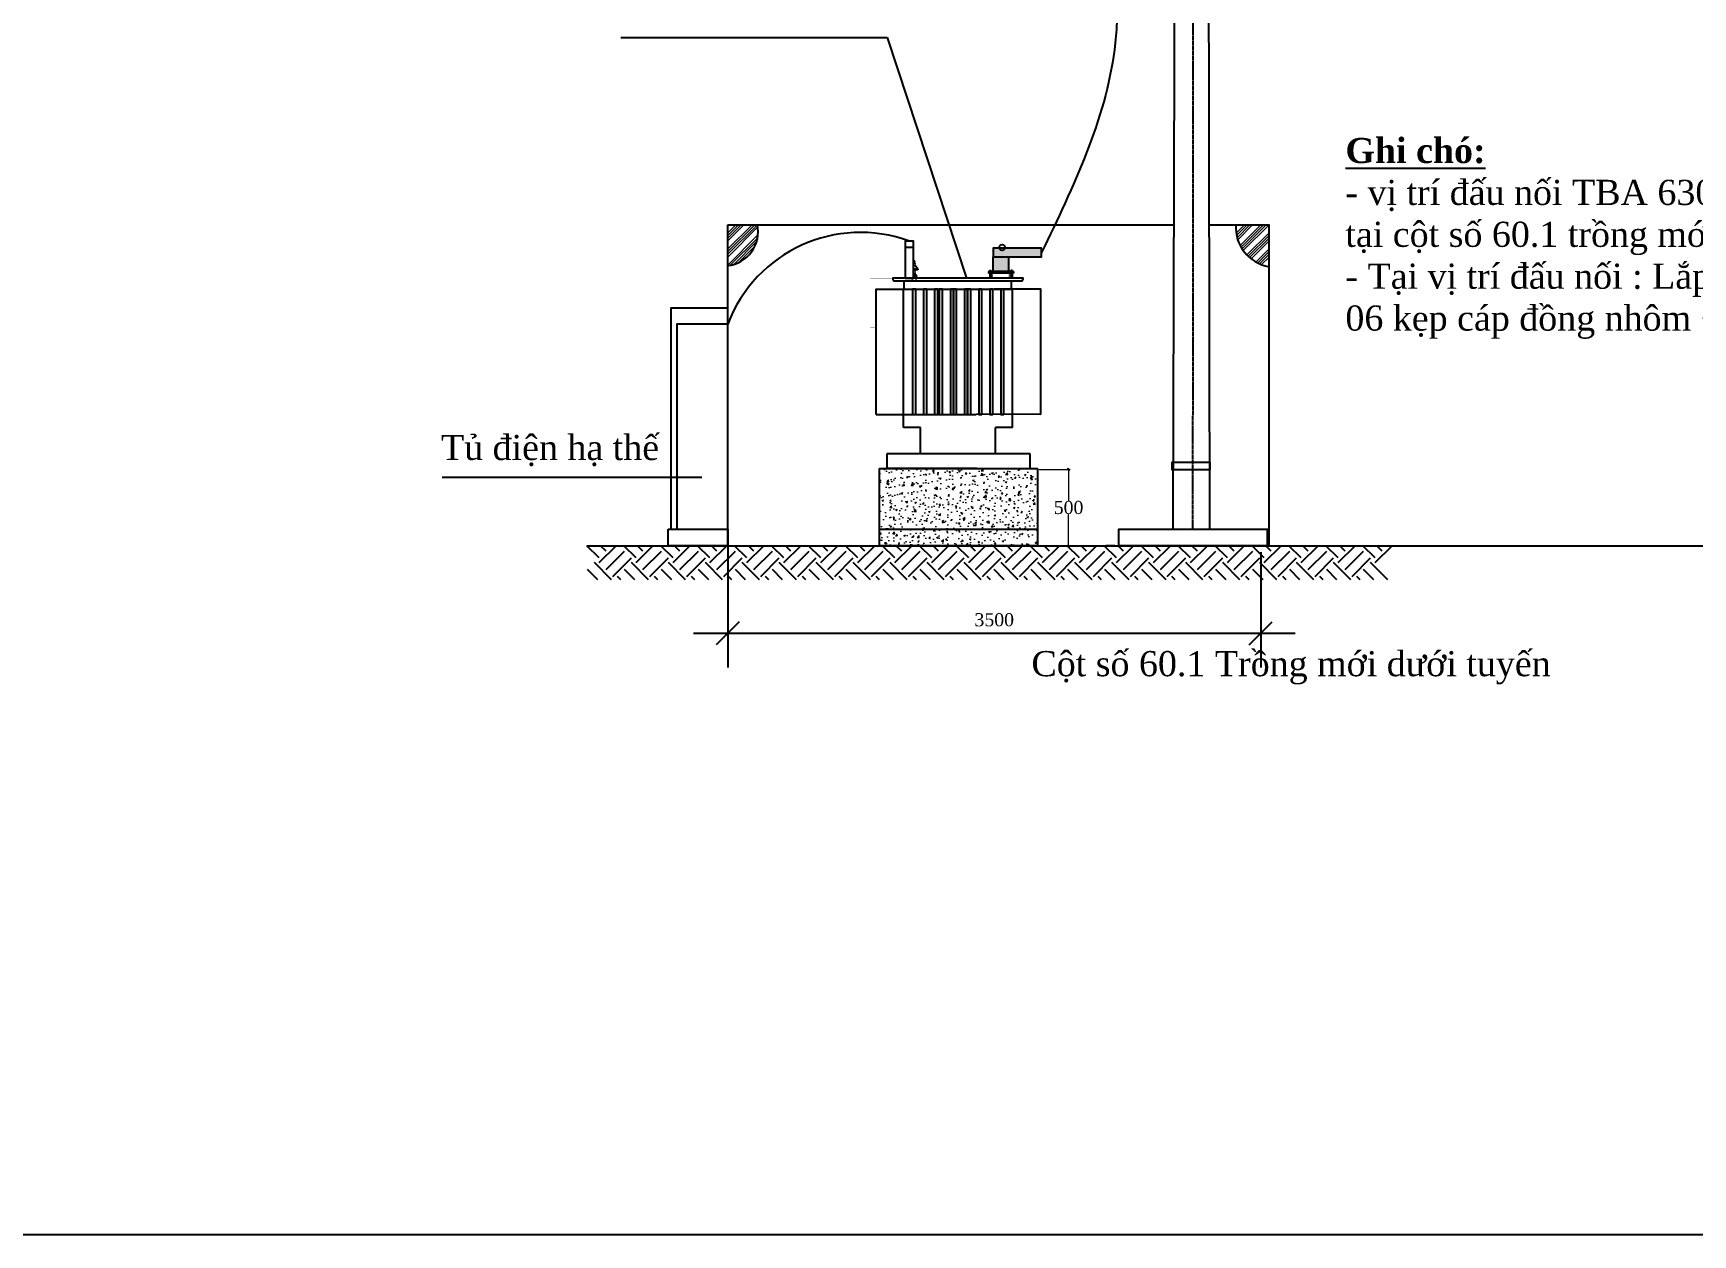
# Model space of a CAD drawing. Header units: inches. Extents: x -246336 to 136055, y -106871 to 69513.
# Drawn here: x -188816 to -177918, y -24202 to -16312 of the extents above; entities that cross this region are included whole.
import ezdxf

# ---------------------------------------------------------------- set-up
doc = ezdxf.new("R2010")
doc.units = ezdxf.units.IN
doc.header["$MEASUREMENT"] = 0
doc.linetypes.add('DASHDOTX2', pattern=[2, 1, -0.5, 0, -0.5])
doc.layers.add('XA-TT1', color=7, linetype='Continuous')
doc.layers.add('XA-TT2', color=7, linetype='Continuous')
doc.styles.get("Standard").update_dxf_attribs({"font": 'VNTIME_0.TTF', "height": 86})
doc.styles.add('VIET25', font='VNTIME_0.TTF', dxfattribs={"height": 2.5})
doc.dimstyles.get("Standard").update_dxf_attribs({"dimtxt": 0.18, "dimasz": 15, "dimexe": 10, "dimexo": 10, "dimgap": 0.09, "dimtad": 0, "dimtih": 1, "dimtoh": 1, "dimdec": 0, "dimzin": 0, "dimdsep": 32, "dimtxsty": 'Standard', "dimblk": 'OBLIQUE', "dimcen": 15, "dimdle": 10, "dimclrd": 3, "dimclre": 3, "dimclrt": 3, "dimadec": 0, "dimazin": 0, "dimtfac": 1, "dimtdec": 0, "dimtofl": 0, "dimtmove": 0, "dimatfit": 3, "dimldrblk": 'OPEN30', "dimfxl": 1, "dimtolj": 1, "dimtzin": 0, "dimlwd": 0, "dimlwe": 0, "dimarcsym": 0})
doc.dimstyles.new('TAM', dxfattribs={"dimscale": 75, "dimtxt": 2, "dimasz": 2, "dimexe": 3, "dimexo": 2, "dimgap": 1, "dimtad": 0, "dimtoh": 1, "dimdec": 0, "dimdsep": 46, "dimtxsty": 'Standard', "dimblk1": 'OBLIQUE', "dimblk2": 'OBLIQUE', "dimsah": 1, "dimcen": -1, "dimdle": 3, "dimclrd": 251, "dimclre": 251, "dimadec": 0, "dimazin": 0, "dimtfac": 1, "dimtdec": 0, "dimtmove": 0, "dimatfit": 3, "dimldrblk": 'OBLIQUE', "dimfxl": 1, "dimtvp": 1, "dimtolj": 1, "dimtzin": 0, "dimarcsym": 0})

# ---------------------------------------------------------------- blocks, each defined once
blk = doc.blocks.new('_OBLIQUE')
at = {"color": 0, "linetype": 'ByBlock'}
blk.add_line((-0.5, -0.5), (0.5, 0.5), dxfattribs=at)
blk = doc.blocks.new('*D138')
at = {"color": 251, "lineweight": -2}
for p, q in [((-184255, -19684), (-184255, -20478)), ((-180755, -19720), (-180755, -20478)), ((-180530, -20253), (-184480, -20253))]:
    blk.add_line(p, q, dxfattribs=at)
at = {"layer": 'Defpoints', "color": 0}
for p in [(-184255, -19534), (-180755, -19570), (-184255, -20253)]:
    blk.add_point(p, dxfattribs=at)
at = {"color": 251, "lineweight": -2, "xscale": 150, "yscale": 150, "zscale": 150, "rotation": 180}
blk.add_blockref('_OBLIQUE', (-184255, -20253), dxfattribs=at)
at = {"color": 251, "lineweight": -2, "xscale": 150, "yscale": 150, "zscale": 150}
blk.add_blockref('_OBLIQUE', (-180755, -20253), dxfattribs=at)
at = {"color": 0, "insert": (-182505, -20164), "char_height": 86, "attachment_point": 5}
blk.add_mtext('\\A1;3500', dxfattribs=at)
blk = doc.blocks.new('*D137')
at = {"color": 3, "lineweight": 0}
for p, q in [((-182211, -19178), (-182007, -19178)), ((-182017, -19168), (-182017, -19383)), ((-182017, -19687), (-182017, -19472)), ((-182211, -19677), (-182007, -19677))]:
    blk.add_line(p, q, dxfattribs=at)
at = {"layer": 'Defpoints', "color": 0}
for p in [(-182221, -19178), (-182221, -19677), (-182017, -19677)]:
    blk.add_point(p, dxfattribs=at)
at = {"color": 3, "lineweight": 0, "xscale": 15, "yscale": 15, "zscale": 15}
for p, rotation in [((-182017, -19178), 90), ((-182017, -19677), 270)]:
    blk.add_blockref('_OBLIQUE', p, dxfattribs=dict(at, rotation=rotation))
at = {"color": 3, "insert": (-182017, -19427), "char_height": 86, "attachment_point": 5}
blk.add_mtext('\\A1;500', dxfattribs=at)
blk = doc.blocks.new('_Open30')
at = {"color": 0, "linetype": 'ByBlock', "lineweight": -2}
for p, q in [((-1, 0.27), (0, 0)), ((0, 0), (-1, -0.27)), ((0, 0), (-1, 0))]:
    blk.add_line(p, q, dxfattribs=at)

msp = doc.modelspace()

# ---------------------------------------------------------------- hatches: boundary and pattern name
at = {"lineweight": 0}
h = msp.add_hatch(dxfattribs=at)
h.set_pattern_fill('ANSI34', color=8, scale=100, style=0)
h.set_pattern_definition([(45, (-149005.115, -51103.6), (-53.03301, 53.03301), []), (45, (-148987.44, -51103.6), (-53.03301, 53.03301), []), (45, (-148969.76, -51103.6), (-53.03301, 53.03301), []), (45, (-148952.08, -51103.6), (-53.03301, 53.03301), [])])
h.paths.add_polyline_path([(-184254.953, -17838.309, 0.443074472), (-184060.445, -17569.45), (-184254.953, -17569.45)])
h = msp.add_hatch(dxfattribs=at)
h.set_pattern_fill('ANSI34', color=8, scale=100, style=0)
h.set_pattern_definition([(45, (-148950.785, -51103.42), (-53.03301, 53.03301), []), (45, (-148933.11, -51103.42), (-53.03301, 53.03301), []), (45, (-148915.43, -51103.42), (-53.03301, 53.03301), []), (45, (-148897.75, -51103.42), (-53.03301, 53.03301), [])])
h.paths.add_polyline_path([(-180700.623, -17569.271), (-180918.435, -17569.271, 0.385751346), (-180700.623, -17845.341)])
h = msp.add_hatch(color=256)
h.paths.add_polyline_path([(-182410.583, -17781.056), (-182512.492, -17781.056), (-182512.492, -17876.594), (-182410.583, -17876.594)])
h.paths.add_polyline_path([(-182193.971, -17781.056), (-182193.971, -17724.183), (-182433.902, -17724.183, -0.758373273), (-182471.443, -17724.183), (-182512.492, -17724.183), (-182512.492, -17781.056)])
at = {"lineweight": 5}
h = msp.add_hatch(dxfattribs=at)
h.set_pattern_fill('AR-CONC', color=8, scale=15, style=0)
h.set_pattern_definition([(50, (-157916.97, -50235.04), (107.58903, -9.41282), [11.25, -123.75]), (355, (-157916.97, -50235.04), (-20.8127, 112.82882), [9, -99]), (100.4514, (-157908.01, -50235.82), (86.7764, 103.41593), [9.56103, -105.17132]), (46.1842, (-157916.97, -50205.04), (160.08616, -24.82785), [16.875, -185.625]), (96.6356, (-157903.63, -50207.1), (140.1994, 146.1177), [14.34154, -157.75695]), (351.1842, (-157916.97, -50205.04), (140.1993, 146.1178), [13.5, -148.5]), (21, (-157901.97, -50212.54), (89.53606, -60.39283), [11.25, -123.75]), (326, (-157901.97, -50212.54), (36.4973, 108.7725), [9, -99]), (71.4514, (-157894.51, -50217.57), (126.0334, 48.37957), [9.56103, -105.17132]), (37.5, (-157916.973, -50235.038), (1.82398, 49.934078), [0, -97.8, 0, -100.5, 0, -99.375]), (7.5, (-157916.973, -50235.04), (39.46043, 59.16176), [0, -57.3, 0, -95.55, 0, -37.875]), (327.5, (-157950.423, -50235.04), (80.073365, -3.38323), [0, -37.5, 0, -117, 0, -155.25]), (317.5, (-157965.42, -50235.04), (87.47793, 15.01575), [0, -48.75, 0, -77.7, 0, -110.25])])
h.paths.add_polyline_path([(-182220.783, -19677.129), (-182220.783, -19169.623), (-183260.135, -19169.623), (-183260.135, -19677.129)])

# ---------------------------------------------------------------- linework, layer by layer
at = {"color": 3}
for p, q in [((-184254.953, -17569.623), (-182389.867, -17569.623)), ((-184254.953, -19677.129), (-184254.953, -17569.623)), ((-182389.867, -17569.623), (-181325.287, -17571.179)), ((-181094.888, -17569.623), (-180700.002, -17569.623)), ((-180700.623, -19677.129), (-180700.002, -17569.623)), ((-185099.743, -19757.966), (-185180.581, -19677.129)), ((-185054.241, -19712.464), (-185089.576, -19677.129)), ((-184857.064, -19757.966), (-184937.902, -19677.129)), ((-184811.562, -19712.464), (-184846.897, -19677.129)), ((-184614.385, -19757.966), (-184695.223, -19677.129)), ((-184568.883, -19712.464), (-184604.218, -19677.129)), ((-184371.706, -19757.966), (-184452.544, -19677.129)), ((-184326.204, -19712.464), (-184361.539, -19677.129)), ((-184129.027, -19757.966), (-184209.865, -19677.129)), ((-184129.027, -19757.966), (-184209.865, -19677.129)), ((-184083.525, -19712.464), (-184118.86, -19677.129)), ((-183886.348, -19757.966), (-183967.186, -19677.129)), ((-183840.846, -19712.464), (-183876.181, -19677.129)), ((-183643.669, -19757.966), (-183724.507, -19677.129)), ((-183598.167, -19712.464), (-183633.502, -19677.129)), ((-183400.99, -19757.966), (-183481.828, -19677.129)), ((-183355.487, -19712.464), (-183390.823, -19677.129)), ((-183158.311, -19757.966), (-183239.149, -19677.129)), ((-183112.808, -19712.464), (-183148.144, -19677.129)), ((-182915.632, -19757.966), (-182996.469, -19677.129)), ((-182870.129, -19712.464), (-182905.465, -19677.129)), ((-182627.45, -19712.464), (-182662.786, -19677.129)), ((-182430.274, -19757.966), (-182511.111, -19677.129)), ((-182430.274, -19757.966), (-182511.111, -19677.129)), ((-182384.771, -19712.464), (-182420.107, -19677.129)), ((-182384.771, -19712.464), (-182420.107, -19677.129)), ((-182187.595, -19757.966), (-182268.432, -19677.129)), ((-182142.092, -19712.464), (-182177.428, -19677.129)), ((-181944.916, -19757.966), (-182025.753, -19677.129)), ((-181899.413, -19712.464), (-181934.749, -19677.129)), ((-181702.236, -19757.966), (-181783.074, -19677.129)), ((-181656.734, -19712.464), (-181692.07, -19677.129)), ((-181459.557, -19757.966), (-181540.395, -19677.129)), ((-181414.055, -19712.464), (-181449.391, -19677.129)), ((-181216.878, -19757.966), (-181297.716, -19677.129)), ((-181171.376, -19712.464), (-181206.712, -19677.129)), ((-180928.697, -19712.464), (-180964.032, -19677.129)), ((-180731.52, -19757.966), (-180812.358, -19677.129)), ((-180731.52, -19757.966), (-180812.358, -19677.129)), ((-180686.018, -19712.464), (-180721.353, -19677.129)), ((-180686.018, -19712.464), (-180721.353, -19677.129)), ((-180488.841, -19757.966), (-180569.679, -19677.129)), ((-180443.339, -19712.464), (-180478.674, -19677.129)), ((-180200.66, -19712.464), (-180235.995, -19677.129)), ((-180003.483, -19757.966), (-180084.321, -19677.129)), ((-179957.981, -19712.464), (-179993.316, -19677.129))]:
    msp.add_line(p, q, dxfattribs=at)
for p, q in [((-184254.953, -19569.623), (-184254.953, -17569.623)), ((-180700.002, -19054.409), (-180700.002, -17569.002)), ((-183034.228, -17720.283), (-183088.883, -17720.283)), ((-183034.228, -17809.761), (-183031.561, -17809.761)), ((-183024.821, -17818.111), (-183034.228, -17818.111)), ((-183034.228, -17837.882), (-183024.821, -17837.882)), ((-183006.553, -17861.244), (-183034.228, -17861.244)), ((-183006.553, -17865.363), (-183034.228, -17865.363)), ((-183024.821, -17818.111), (-183031.561, -17809.761)), ((-183006.553, -17861.244), (-183024.821, -17837.882)), ((-182536.642, -17873.136), (-182535.225, -17872.535)), ((-182535.225, -17872.535), (-182525.7, -17872.535)), ((-182533.553, -17870.626), (-182533.185, -17870.258)), ((-182533.553, -17870.626), (-182533.553, -17872.535)), ((-182533.553, -17870.626), (-182527.373, -17870.626)), ((-182533.185, -17870.258), (-182527.74, -17870.258)), ((-182527.373, -17870.626), (-182527.74, -17870.258)), ((-182527.373, -17870.626), (-182527.373, -17872.535)), ((-182524.284, -17873.136), (-182525.7, -17872.535)), ((-182397.434, -17873.136), (-182396.017, -17872.535)), ((-182386.492, -17872.535), (-182396.017, -17872.535)), ((-182394.345, -17870.626), (-182393.978, -17870.258)), ((-182394.345, -17870.626), (-182394.345, -17872.535)), ((-182388.165, -17870.626), (-182394.345, -17870.626)), ((-182388.532, -17870.258), (-182393.978, -17870.258)), ((-182388.165, -17870.626), (-182388.532, -17870.258)), ((-182388.165, -17870.626), (-182388.165, -17872.535)), ((-182385.076, -17873.136), (-182386.492, -17872.535)), ((-183095.867, -17993.821), (-183095.867, -17938.842)), ((-183024.821, -17920.763), (-183060.357, -17920.763)), ((-183015.133, -17903.096), (-183034.228, -17903.096)), ((-183015.133, -17907.214), (-183034.228, -17907.214)), ((-183022.367, -17901.713), (-183021.801, -17901.472)), ((-183022.367, -17903.096), (-183022.367, -17901.713)), ((-183017.424, -17903.096), (-183022.367, -17903.096)), ((-183017.424, -17907.214), (-183022.367, -17907.214)), ((-183022.367, -17907.214), (-183022.367, -17908.597)), ((-183022.367, -17908.597), (-183021.801, -17908.837)), ((-183017.99, -17901.472), (-183021.801, -17901.472)), ((-183017.99, -17908.837), (-183021.801, -17908.837)), ((-183021.132, -17900.708), (-183020.985, -17900.561)), ((-183018.659, -17900.708), (-183021.132, -17900.708)), ((-183021.132, -17900.708), (-183021.132, -17901.472)), ((-183021.132, -17908.837), (-183021.132, -17920.763)), ((-183021.13, -17903.096), (-183021.13, -17901.713)), ((-183021.13, -17907.214), (-183021.13, -17908.597)), ((-183018.806, -17900.561), (-183020.985, -17900.561)), ((-183018.659, -17900.708), (-183018.806, -17900.561)), ((-183018.659, -17900.708), (-183018.659, -17901.472)), ((-183018.659, -17903.096), (-183018.659, -17901.713)), ((-183018.659, -17907.214), (-183018.659, -17908.597)), ((-183018.659, -17907.214), (-183018.659, -17908.597)), ((-183018.659, -17908.837), (-183018.659, -17920.763)), ((-183017.424, -17901.713), (-183017.99, -17901.472)), ((-183017.424, -17908.597), (-183017.99, -17908.837)), ((-183017.424, -17903.096), (-183017.424, -17901.713)), ((-183017.424, -17907.214), (-183017.424, -17908.597)), ((-183015.133, -17903.096), (-183015.133, -17907.214)), ((-182542.369, -17876.594), (-182542.369, -17886.89)), ((-182542.369, -17876.594), (-182542.369, -17886.89)), ((-182379.349, -17876.594), (-182542.369, -17876.594)), ((-182379.349, -17886.89), (-182542.369, -17886.89)), ((-182536.642, -17876.594), (-182536.642, -17873.136)), ((-182536.642, -17876.594), (-182524.284, -17876.594)), ((-182536.642, -17886.89), (-182524.284, -17886.89)), ((-182536.642, -17886.89), (-182536.642, -17890.347)), ((-182536.642, -17890.347), (-182535.225, -17890.949)), ((-182535.225, -17890.949), (-182525.7, -17890.949)), ((-182533.553, -17876.594), (-182533.553, -17873.136)), ((-182533.553, -17886.89), (-182533.553, -17890.347)), ((-182533.553, -17886.89), (-182533.553, -17890.347)), ((-182533.553, -17890.949), (-182533.553, -17920.763)), ((-182527.375, -17876.594), (-182527.375, -17873.136)), ((-182527.375, -17886.89), (-182527.375, -17890.347)), ((-182527.373, -17890.949), (-182527.373, -17920.763)), ((-182524.284, -17890.347), (-182525.7, -17890.949)), ((-182524.284, -17876.594), (-182524.284, -17873.136)), ((-182524.284, -17886.89), (-182524.284, -17890.347)), ((-182397.434, -17876.594), (-182397.434, -17873.136)), ((-182385.076, -17876.594), (-182397.434, -17876.594)), ((-182397.434, -17886.89), (-182397.434, -17890.347)), ((-182385.076, -17886.89), (-182397.434, -17886.89)), ((-182397.434, -17890.347), (-182396.017, -17890.949)), ((-182386.492, -17890.949), (-182396.017, -17890.949)), ((-182394.345, -17890.949), (-182394.345, -17920.763)), ((-182394.342, -17876.594), (-182394.342, -17873.136)), ((-182394.342, -17886.89), (-182394.342, -17890.347)), ((-182390.639, -17993.821), (-182390.639, -17938.842)), ((-182388.165, -17876.594), (-182388.165, -17873.136)), ((-182388.165, -17886.89), (-182388.165, -17890.347)), ((-182388.165, -17886.89), (-182388.165, -17890.347)), ((-182388.165, -17890.949), (-182388.165, -17920.763)), ((-182385.076, -17890.347), (-182386.492, -17890.949)), ((-182385.076, -17876.594), (-182385.076, -17873.136)), ((-182385.076, -17886.89), (-182385.076, -17890.347)), ((-182379.349, -17876.594), (-182379.349, -17886.89)), ((-183100.44, -18901.318), (-183100.44, -17993.821)), ((-182386.066, -18901.318), (-182386.066, -17993.821)), ((-182199.663, -18815.667), (-182620.951, -18813.719)), ((-182989.362, -18901.318), (-183100.44, -18901.318)), ((-182989.362, -19073.067), (-182989.362, -18901.318)), ((-182497.144, -19073.067), (-182497.144, -18901.318)), ((-182386.066, -18901.318), (-182497.144, -18901.318)), ((-183211.105, -19169.592), (-182269.813, -19169.592)), ((-182497.144, -19073.067), (-182620.184, -19073.067))]:
    msp.add_line(p, q)
at = {"linetype": 'DASHDOTX2', "ltscale": 5}
for p, q in [((-183024.821, -17837.882), (-183024.821, -17818.111)), ((-183024.821, -17903.096), (-183024.821, -17865.363)), ((-183024.821, -17920.763), (-183024.821, -17907.214)), ((-182518.149, -17920.763), (-182518.149, -17886.89)), ((-182403.569, -17920.763), (-182403.569, -17886.89))]:
    msp.add_line(p, q, dxfattribs=at)
at = {"linetype": 'DASHDOTX2', "ltscale": 0.5}
for p, q in [((-183042.589, -17932.156), (-183042.589, -17920.763)), ((-183019.895, -17896.412), (-183019.895, -17930.086))]:
    msp.add_line(p, q, dxfattribs=at)
at = {"color": 1}
for p, q in [((-183260.135, -19169.56), (-182220.783, -19169.623)), ((-183260.135, -19169.56), (-183260.135, -19677.066)), ((-182220.783, -19169.623), (-182220.783, -19677.066)), ((-183260.135, -19569.569), (-182220.783, -19569.623)), ((-183260.135, -19677.066), (-182220.783, -19677.066))]:
    msp.add_line(p, q, dxfattribs=at)
for points in [[(-189379.825, -10175.666), (-168851.796, -10175.666), (-168851.796, -24201.96), (-189379.825, -24201.96)], [(-183034.228, -17920.763), (-183034.228, -17677.8), (-183088.883, -17677.8), (-183088.883, -17920.763)], [(-182512.492, -17781.056), (-182193.971, -17781.056), (-182193.971, -17724.183), (-182512.492, -17724.183)], [(-182512.492, -17781.056), (-182410.583, -17781.056), (-182410.583, -17886.89), (-182512.492, -17886.89)], [(-183020.479, -18815.667), (-183020.479, -17993.821), (-183041.178, -17993.821), (-183041.178, -18815.667)], [(-182948.161, -18815.667), (-182948.161, -17993.821), (-182968.86, -17993.821), (-182968.86, -18815.667)], [(-182875.844, -18815.667), (-182875.844, -17993.821), (-182896.542, -17993.821), (-182896.542, -18815.667)], [(-182844.923, -18815.667), (-182844.923, -17993.821), (-182865.622, -17993.821), (-182865.622, -18815.667)], [(-182772.606, -18815.667), (-182772.606, -17993.821), (-182793.304, -17993.821), (-182793.304, -18815.667)], [(-182751.907, -18815.667), (-182751.907, -17993.821), (-182772.606, -17993.821), (-182772.606, -18815.667)], [(-182679.589, -18815.667), (-182679.589, -17993.821), (-182700.288, -17993.821), (-182700.288, -18815.667)], [(-182658.89, -18815.667), (-182658.89, -17993.821), (-182679.589, -17993.821), (-182679.589, -18815.667)], [(-182586.572, -18815.667), (-182586.572, -17993.821), (-182607.271, -17993.821), (-182607.271, -18815.667)], [(-182586.572, -18815.667), (-182586.572, -17993.821), (-182607.271, -17993.821), (-182607.271, -18815.667)], [(-182514.254, -18815.667), (-182514.254, -17993.821), (-182534.953, -17993.821), (-182534.953, -18815.667)], [(-182441.936, -18815.667), (-182441.936, -17993.821), (-182462.635, -17993.821), (-182462.635, -18815.667)], [(-184646.442, -19569.623), (-184254.953, -19569.623), (-184254.953, -19677.129), (-184646.442, -19677.129)]]:
    msp.add_lwpolyline(points, close=True)
for points in [[(-183031.561, -17809.761), (-183031.659, -17808.51), (-183031.75, -17807.442), (-183031.836, -17806.533), (-183031.921, -17805.76), (-183032.007, -17805.1), (-183032.098, -17804.529), (-183032.194, -17804.026), (-183032.3, -17803.567), (-183032.42, -17803.132), (-183032.56, -17802.718), (-183032.731, -17802.322), (-183032.942, -17801.945), (-183033.203, -17801.585), (-183033.522, -17801.241), (-183033.909, -17800.913), (-183034.374, -17800.6)], [(-182623.538, -17938.842), (-182505.677, -17938.842)], [(-183279.326, -18815.667), (-183279.326, -17993.821), (-182623.376, -17993.821)], [(-182623.376, -17993.821), (-182386.066, -17993.821)], [(-182199.663, -18815.667), (-182199.663, -17993.821), (-182505.677, -17993.821)]]:
    msp.add_lwpolyline(points)
for points in [[(-183006.553, -17861.244, -0.313580488), (-183006.553, -17865.363, -4.322317781)], [(-182623.376, -17920.763), (-183171.12, -17920.763), (-183171.12, -17925.972, 0.414213562), (-183158.25, -17938.842), (-182623.376, -17938.842)], [(-182505.677, -17938.842), (-182328.255, -17938.842, 0.414213562), (-182315.385, -17925.972), (-182315.385, -17920.763), (-182629.107, -17920.763)], [(-182505.677, -17938.842), (-182328.255, -17938.842, 0.414213562), (-182315.385, -17925.972), (-182315.385, -17920.763), (-182629.107, -17920.763)]]:
    msp.add_lwpolyline(points, format="xyb")
at = {"const_width": 1.287}
for points in [[(-183171.12, -17920.763), (-183318.463, -17920.763), (-183318.463, -18242.881)], [(-183318.463, -18242.881), (-183279.326, -18242.881)]]:
    msp.add_lwpolyline(points, dxfattribs=at)
at = {"color": 1}
for points in [[(-184627.803, -19677.129), (-184254.953, -19677.129), (-184254.953, -18117.92), (-184627.803, -18117.92), (-184627.803, -19569.623)], [(-184588.413, -19677.129), (-184254.953, -19677.129), (-184254.953, -18221.986), (-184588.413, -18221.986), (-184588.413, -19569.623)]]:
    msp.add_lwpolyline(points, dxfattribs=at)
at = {"color": 8, "lineweight": 5}
msp.add_lwpolyline([(-183260.135, -19169.623), (-182220.783, -19169.623), (-182220.783, -19677.129), (-183260.135, -19677.129)], close=True, dxfattribs=at)
msp.add_circle((-182452.672, -17718.925), 19.493)
at = {"color": 3}
for centre, radius, start, end in [((-184279.619, -17615.676), 223.996, 276.3221224, 11.9097602), ((-180657.235, -17587.151), 261.811, 176.0841581, 260.4609096)]:
    msp.add_arc(centre, radius, start, end, dxfattribs=at)
for centre, radius, start, end in [((-182535.097, -17874.805), 2.274, 47.2152204, 93.227031), ((-182530.464, -17880.768), 8.233, 67.964255, 112.035745), ((-182525.828, -17874.805), 2.274, 86.772969, 132.7847796), ((-182395.889, -17874.805), 2.274, 47.2152204, 93.227031), ((-182391.253, -17880.768), 8.233, 67.964255, 112.035745), ((-182386.62, -17874.805), 2.274, 86.772969, 132.7847796), ((-183021.749, -17902.38), 0.909, 47.2152204, 93.227031), ((-183021.749, -17907.929), 0.909, 266.772969, 312.7847796), ((-183019.895, -17904.765), 3.293, 67.964255, 112.035745), ((-183019.895, -17905.544), 3.293, 247.964255, 292.035745), ((-183018.042, -17902.38), 0.909, 86.772969, 132.7847796), ((-183018.042, -17907.929), 0.909, 227.2152204, 273.227031), ((-182535.097, -17888.678), 2.274, 266.772969, 312.7847796), ((-182530.464, -17882.716), 8.233, 247.964255, 292.035745), ((-182525.828, -17888.678), 2.274, 227.2152204, 273.227031), ((-182395.889, -17888.678), 2.274, 266.772969, 312.7847796), ((-182391.253, -17882.716), 8.233, 247.964255, 292.035745), ((-182386.62, -17888.678), 2.274, 227.2152204, 273.227031)]:
    msp.add_arc(centre, radius, start, end)
at = {"layer": 'XA-TT1', "color": 4, "linetype": 'DASHDOTX2', "ltscale": 2}
msp.add_line((-181200.272, -19569.623), (-181195.953, -11310.082), dxfattribs=at)
at = {"layer": 'XA-TT1', "color": 8}
for p, q in [((-184956.844, -16341.305), (-183207.322, -16341.305)), ((-183207.322, -16341.305), (-182686.445, -17920.763))]:
    msp.add_line(p, q, dxfattribs=at)
at = {"layer": 'XA-TT1'}
for p, q in [((-183279.326, -18815.667), (-182623.376, -18816.655)), ((-182620.184, -19073.067), (-183211.105, -19073.067)), ((-183211.105, -19073.067), (-183211.105, -19169.592)), ((-182619.153, -19169.592), (-183211.105, -19169.592)), ((-182269.813, -19073.067), (-182620.184, -19073.067)), ((-182619.153, -19169.592), (-182269.813, -19169.592)), ((-182269.813, -19169.592), (-182269.813, -19073.067))]:
    msp.add_line(p, q, dxfattribs=at)
at = {"layer": 'XA-TT1', "color": 3}
msp.add_line((-186129.946, -19227.11), (-184425.503, -19227.11), dxfattribs=at)
at = {"layer": 'XA-TT1', "color": 1}
msp.add_line((-185180.581, -19677.129), (-171913.854, -19677.129), dxfattribs=at)
at = {"layer": 'XA-TT1', "color": 4}
for p, q in [((-185099.743, -19788.301), (-184988.57, -19677.129)), ((-185054.241, -19833.804), (-184932.901, -19712.464)), ((-184857.064, -19788.301), (-184745.891, -19677.129)), ((-184811.562, -19833.804), (-184690.222, -19712.464)), ((-184614.385, -19788.301), (-184503.212, -19677.129)), ((-184568.883, -19833.804), (-184447.543, -19712.464)), ((-184371.706, -19788.301), (-184260.533, -19677.129)), ((-184326.204, -19833.804), (-184204.864, -19712.464)), ((-184129.027, -19788.301), (-184017.854, -19677.129)), ((-184083.525, -19833.804), (-183962.185, -19712.464)), ((-183886.348, -19788.301), (-183775.175, -19677.129)), ((-183840.846, -19833.804), (-183719.506, -19712.464)), ((-183643.669, -19788.301), (-183532.496, -19677.129)), ((-183598.167, -19833.804), (-183476.827, -19712.464)), ((-183400.99, -19788.301), (-183289.817, -19677.129)), ((-183355.487, -19833.804), (-183234.148, -19712.464)), ((-183158.311, -19788.301), (-183047.138, -19677.129)), ((-183112.808, -19833.804), (-182991.469, -19712.464)), ((-182915.632, -19788.301), (-182804.459, -19677.129)), ((-182870.129, -19833.804), (-182748.79, -19712.464)), ((-182672.953, -19757.966), (-182753.79, -19677.129)), ((-182672.953, -19788.301), (-182561.78, -19677.129)), ((-182627.45, -19833.804), (-182506.111, -19712.464)), ((-182430.274, -19788.301), (-182319.101, -19677.129)), ((-182430.274, -19788.301), (-182319.101, -19677.129)), ((-182384.771, -19833.804), (-182263.432, -19712.464)), ((-182187.595, -19788.301), (-182076.422, -19677.129)), ((-182142.092, -19833.804), (-182020.753, -19712.464)), ((-181944.916, -19788.301), (-181833.743, -19677.129)), ((-181899.413, -19833.804), (-181778.074, -19712.464)), ((-181702.236, -19788.301), (-181591.064, -19677.129)), ((-181656.734, -19833.804), (-181535.395, -19712.464)), ((-181459.557, -19788.301), (-181348.385, -19677.129)), ((-181414.055, -19833.804), (-181292.716, -19712.464)), ((-181216.878, -19788.301), (-181105.706, -19677.129)), ((-181171.376, -19833.804), (-181050.037, -19712.464)), ((-180974.199, -19757.966), (-181055.037, -19677.129)), ((-180974.199, -19788.301), (-180863.027, -19677.129)), ((-180928.697, -19833.804), (-180807.357, -19712.464)), ((-180731.52, -19788.301), (-180620.348, -19677.129)), ((-180731.52, -19788.301), (-180620.348, -19677.129)), ((-180686.018, -19833.804), (-180564.678, -19712.464)), ((-180488.841, -19788.301), (-180377.669, -19677.129)), ((-180443.339, -19833.804), (-180321.999, -19712.464)), ((-180246.162, -19757.966), (-180327, -19677.129)), ((-180246.162, -19788.301), (-180134.99, -19677.129)), ((-180200.66, -19833.804), (-180079.32, -19712.464)), ((-180003.483, -19788.301), (-179892.31, -19677.129)), ((-185108.276, -19901.108), (-185175.58, -19833.804)), ((-185017.271, -19901.108), (-185130.078, -19788.301)), ((-185008.738, -19879.306), (-184887.399, -19757.966)), ((-184865.597, -19901.108), (-184932.901, -19833.804)), ((-184774.592, -19901.108), (-184887.399, -19788.301)), ((-184766.059, -19879.306), (-184644.72, -19757.966)), ((-184622.918, -19901.108), (-184690.222, -19833.804)), ((-184531.913, -19901.108), (-184644.72, -19788.301)), ((-184523.38, -19879.306), (-184402.041, -19757.966)), ((-184380.239, -19901.108), (-184447.543, -19833.804)), ((-184289.234, -19901.108), (-184402.041, -19788.301)), ((-184280.701, -19879.306), (-184159.362, -19757.966)), ((-184137.56, -19901.108), (-184204.864, -19833.804)), ((-184137.56, -19901.108), (-184204.864, -19833.804)), ((-184046.555, -19901.108), (-184159.362, -19788.301)), ((-184046.555, -19901.108), (-184159.362, -19788.301)), ((-184038.022, -19879.306), (-183916.683, -19757.966)), ((-183894.881, -19901.108), (-183962.185, -19833.804)), ((-183803.876, -19901.108), (-183916.683, -19788.301)), ((-183795.343, -19879.306), (-183674.004, -19757.966)), ((-183652.202, -19901.108), (-183719.506, -19833.804)), ((-183561.197, -19901.108), (-183674.004, -19788.301)), ((-183552.664, -19879.306), (-183431.325, -19757.966)), ((-183409.523, -19901.108), (-183476.827, -19833.804)), ((-183318.518, -19901.108), (-183431.325, -19788.301)), ((-183309.985, -19879.306), (-183188.646, -19757.966)), ((-183166.843, -19901.108), (-183234.148, -19833.804)), ((-183075.839, -19901.108), (-183188.646, -19788.301)), ((-183067.306, -19879.306), (-182945.967, -19757.966)), ((-182924.164, -19901.108), (-182991.469, -19833.804)), ((-182833.16, -19901.108), (-182945.967, -19788.301)), ((-182824.627, -19879.306), (-182703.288, -19757.966)), ((-182681.485, -19901.108), (-182748.79, -19833.804)), ((-182590.481, -19901.108), (-182703.288, -19788.301)), ((-182581.948, -19879.306), (-182460.608, -19757.966)), ((-182438.806, -19901.108), (-182506.111, -19833.804)), ((-182438.806, -19901.108), (-182506.111, -19833.804)), ((-182347.802, -19901.108), (-182460.608, -19788.301)), ((-182347.802, -19901.108), (-182460.608, -19788.301)), ((-182339.269, -19879.306), (-182217.929, -19757.966)), ((-182196.127, -19901.108), (-182263.432, -19833.804)), ((-182105.123, -19901.108), (-182217.929, -19788.301)), ((-182096.59, -19879.306), (-181975.25, -19757.966)), ((-181953.448, -19901.108), (-182020.753, -19833.804)), ((-181862.444, -19901.108), (-181975.25, -19788.301)), ((-181853.911, -19879.306), (-181732.571, -19757.966)), ((-181710.769, -19901.108), (-181778.074, -19833.804)), ((-181619.765, -19901.108), (-181732.571, -19788.301)), ((-181611.232, -19879.306), (-181489.892, -19757.966)), ((-181468.09, -19901.108), (-181535.395, -19833.804)), ((-181377.086, -19901.108), (-181489.892, -19788.301)), ((-181368.553, -19879.306), (-181247.213, -19757.966)), ((-181225.411, -19901.108), (-181292.716, -19833.804)), ((-181134.406, -19901.108), (-181247.213, -19788.301)), ((-181125.874, -19879.306), (-181004.534, -19757.966)), ((-180982.732, -19901.108), (-181050.037, -19833.804)), ((-180891.727, -19901.108), (-181004.534, -19788.301)), ((-180883.195, -19879.306), (-180761.855, -19757.966)), ((-180740.053, -19901.108), (-180807.357, -19833.804)), ((-180740.053, -19901.108), (-180807.357, -19833.804)), ((-180649.048, -19901.108), (-180761.855, -19788.301)), ((-180649.048, -19901.108), (-180761.855, -19788.301)), ((-180640.516, -19879.306), (-180519.176, -19757.966)), ((-180497.374, -19901.108), (-180564.678, -19833.804)), ((-180406.369, -19901.108), (-180519.176, -19788.301)), ((-180397.837, -19879.306), (-180276.497, -19757.966)), ((-180254.695, -19901.108), (-180321.999, -19833.804)), ((-180163.69, -19901.108), (-180276.497, -19788.301)), ((-180155.158, -19879.306), (-180033.818, -19757.966)), ((-180012.016, -19901.108), (-180079.32, -19833.804)), ((-179921.011, -19901.108), (-180033.818, -19788.301)), ((-184956.601, -19901.108), (-184978.404, -19879.306)), ((-184713.922, -19901.108), (-184735.725, -19879.306)), ((-184471.243, -19901.108), (-184493.046, -19879.306)), ((-184228.564, -19901.108), (-184250.366, -19879.306)), ((-183985.885, -19901.108), (-184007.687, -19879.306)), ((-183743.206, -19901.108), (-183765.008, -19879.306)), ((-183500.527, -19901.108), (-183522.329, -19879.306)), ((-183257.848, -19901.108), (-183279.65, -19879.306)), ((-183015.169, -19901.108), (-183036.971, -19879.306)), ((-182772.49, -19901.108), (-182794.292, -19879.306)), ((-182529.811, -19901.108), (-182551.613, -19879.306)), ((-182287.132, -19901.108), (-182308.934, -19879.306)), ((-182044.453, -19901.108), (-182066.255, -19879.306)), ((-181801.774, -19901.108), (-181823.576, -19879.306)), ((-181559.095, -19901.108), (-181580.897, -19879.306)), ((-181316.416, -19901.108), (-181338.218, -19879.306)), ((-181073.737, -19901.108), (-181095.539, -19879.306)), ((-180831.058, -19901.108), (-180852.86, -19879.306)), ((-180588.379, -19901.108), (-180610.181, -19879.306)), ((-180345.7, -19901.108), (-180367.502, -19879.306)), ((-180103.021, -19901.108), (-180124.823, -19879.306))]:
    msp.add_line(p, q, dxfattribs=at)
at = {"layer": 'XA-TT1', "color": 7, "flags": 128}
for points in [[(-181331.113, -19569.623), (-181319.933, -15734.181)], [(-181097.653, -15734.181), (-181091.958, -19569.623)]]:
    msp.add_lwpolyline(points, dxfattribs=at)
msp.add_lwpolyline([(-181687.069, -19677.129), (-181687.069, -19569.623), (-180713.474, -19569.623), (-180713.474, -19677.129)], close=True, dxfattribs=at)
at = {"layer": 'XA-TT1', "color": 3, "flags": 128}
msp.add_lwpolyline([(-181712.493, -19677.129), (-181772.553, -19677.129)], dxfattribs=at)
at = {"layer": 'XA-TT1'}
msp.add_arc((-183382.969, -18553.591), 932.908, 69.8469224, 159.1787982, dxfattribs=at)
at = {"layer": 'XA-TT1', "color": 6}
msp.add_spline([(-180959.869, -13331.83), (-181589.055, -13888.454), (-181641.114, -14527.636), (-181660.687, -14994.122), (-181691.529, -15327.521), (-181716.384, -16421.432), (-182193.971, -17752.619)], degree=3, dxfattribs=at)
at = {"layer": 'XA-TT2'}
msp.add_lwpolyline([(-181088.557, -19128.098), (-181088.557, -19180.033), (-181336.133, -19180.033), (-181336.133, -19128.098)], close=True, dxfattribs=at)

# ---------------------------------------------------------------- texts
at = {"layer": 'XA-TT1', "style": 'VIET25'}
for s, p in [('Tñ ®iÖn h¹ thÕ', (-186138.11, -19114.769)), ('Cét sè 60.1 Trång míi d\xadíi tuyÕn', (-182260.893, -20534.216))]:
    msp.add_text(s, height=165, dxfattribs=at).set_placement(p)
at = {"layer": 'XA-TT1', "insert": (-180199.104, -16999.921), "char_height": 165, "width": 12924.45, "attachment_point": 1, "style": 'VIET25'}
msp.add_mtext('{\\f.VnTimeH|b1|i0|c0|p34;\\LGhi chó:\\f.VnTimeH|b0|i0|c0|p34;\\l\\P\\fTimes New Roman|b0|i0|c0|p18;- vị trí \\fTimes New Roman|b0|i0|c238|p18;đ\\fTimes New Roman|b0|i0|c0|p18;ấu nối TBA 630KVA cấp \\fTimes New Roman|b0|i0|c238|p18;đ\\fTimes New Roman|b0|i0|c0|p18;iện PVTC Cầu số 2&3\\Ptại cột số 60.1 trồng mới d\\fTimes New Roman|b0|i0|c163|p18;ư\\fTimes New Roman|b0|i0|c0|p18;ới tuyến - XT 471 E9\\P- Tại vị trí \\fTimes New Roman|b0|i0|c238|p18;đ\\fTimes New Roman|b0|i0|c0|p18;ấu nối : Lắp \\fTimes New Roman|b0|i0|c238|p18;đ\\fTimes New Roman|b0|i0|c0|p18;ặt 01 bộ xà \\fTimes New Roman|b0|i0|c238|p18;đ\\fTimes New Roman|b0|i0|c0|p18;ỡ A;\\P06 kẹp cáp \\fTimes New Roman|b0|i0|c238|p18;đ\\fTimes New Roman|b0|i0|c0|p18;ồng nhôm + kẹp chim \\fTimes New Roman|b0|i0|c238|p18;đ\\fTimes New Roman|b0|i0|c0|p18;ồng}', dxfattribs=at)

# ---------------------------------------------------------------- dimensions: what is measured, and where the dimension line sits
dim = msp.add_linear_dim(base=(-182017.224, -19677.129), p1=(-182220.783, -19177.623), p2=(-182220.783, -19677.129), angle=90, dimstyle='Standard')
dim.commit()
dim.dimension.update_dxf_attribs({"geometry": '*D137', "text_midpoint": (-182017.224, -19427.376)})
dim = msp.add_linear_dim(base=(-184254.953, -20253.242), p1=(-180755.07, -19569.623), p2=(-184254.953, -19534.465), dimstyle='TAM')
dim.commit()
dim.dimension.update_dxf_attribs({"geometry": '*D138', "text_midpoint": (-182505.011, -20163.886)})

doc.saveas('drawing.dxf')
